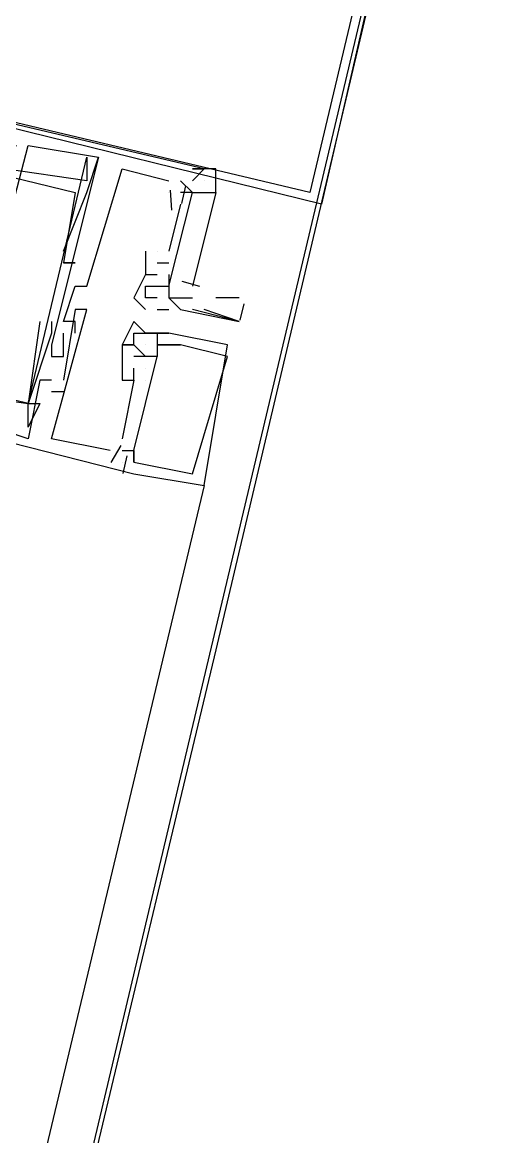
# Model space of a CAD drawing. Header units: feet. Extents: x -84 to 198, y -22 to 181.
# Drawn here: x 123.233 to 123.76, y 55.558 to 56.824 of the extents above; entities that cross this region are included whole.
import ezdxf

# ---------------------------------------------------------------- set-up
doc = ezdxf.new("R2010")
doc.units = ezdxf.units.FT
doc.layers.add('A-LINEA', color=7, linetype='CONTINUOUS')

msp = doc.modelspace()

# ---------------------------------------------------------------- linework, layer by layer
at = {"layer": 'A-LINEA'}
for p, q in [((123.16, 56.3778), (123.24, 56.6844)), ((123.16, 56.3778), (123.24, 56.6844)), ((123.16, 56.3778), (123.24, 56.6844)), ((123.24, 56.6844), (123.24, 56.6844)), ((123.24, 56.6844), (123.24, 56.6844)), ((123.24, 56.6844), (123.24, 56.6844)), ((123.3067, 56.6711), (123.3067, 56.6711)), ((123.3067, 56.6711), (123.3067, 56.6711)), ((123.3067, 56.6711), (123.3067, 56.6711)), ((123.32, 56.6711), (123.32, 56.6711)), ((123.32, 56.6711), (123.32, 56.6711)), ((123.32, 56.6711), (123.32, 56.6711)), ((123.32, 56.6711), (123.32, 56.6711)), ((123.32, 56.6711), (123.32, 56.6711)), ((123.32, 56.6711), (123.32, 56.6711)), ((123.3467, 56.6578), (123.3467, 56.6578)), ((123.3467, 56.6578), (123.3467, 56.6578)), ((123.3467, 56.6578), (123.3467, 56.6578)), ((123.44, 56.6578), (123.44, 56.6578)), ((123.44, 56.6578), (123.44, 56.6578)), ((123.44, 56.6578), (123.44, 56.6578)), ((123.3067, 56.6444), (123.3067, 56.6444)), ((123.3067, 56.6444), (123.3067, 56.6444)), ((123.3067, 56.6444), (123.3067, 56.6444)), ((123.4, 56.6444), (123.4, 56.6444)), ((123.4, 56.6444), (123.4, 56.6444)), ((123.4, 56.6444), (123.4, 56.6444)), ((123.4267, 56.6444), (123.4267, 56.6444)), ((123.4267, 56.6444), (123.4267, 56.6444)), ((123.4267, 56.6444), (123.4267, 56.6444)), ((123.4267, 56.6444), (123.4267, 56.6444)), ((123.4267, 56.6444), (123.4267, 56.6444)), ((123.4267, 56.6444), (123.4267, 56.6444)), ((123.44, 56.6444), (123.44, 56.6444)), ((123.44, 56.6444), (123.44, 56.6444)), ((123.44, 56.6444), (123.44, 56.6444)), ((123.44, 56.6444), (123.44, 56.6444)), ((123.44, 56.6444), (123.44, 56.6444)), ((123.44, 56.6444), (123.44, 56.6444)), ((123.2933, 56.6311), (123.2933, 56.6311)), ((123.2933, 56.6311), (123.2933, 56.6311)), ((123.2933, 56.6311), (123.2933, 56.6311)), ((123.3067, 56.6311), (123.3067, 56.6311)), ((123.3067, 56.6311), (123.3067, 56.6311)), ((123.3067, 56.6311), (123.3067, 56.6311)), ((123.4, 56.6311), (123.4, 56.6311)), ((123.4, 56.6311), (123.4, 56.6311)), ((123.4, 56.6311), (123.4, 56.6311)), ((123.4013, 56.6336), (123.4029, 56.6109)), ((123.4013, 56.6336), (123.4029, 56.6109)), ((123.4013, 56.6336), (123.4029, 56.6109)), ((123.4133, 56.6311), (123.4133, 56.6311)), ((123.4133, 56.6311), (123.4133, 56.6311)), ((123.4133, 56.6311), (123.4133, 56.6311)), ((123.4133, 56.6311), (123.4133, 56.6311)), ((123.4133, 56.6311), (123.4133, 56.6311)), ((123.4133, 56.6311), (123.4133, 56.6311)), ((123.419, 56.6384), (123.4143, 56.6184)), ((123.419, 56.6384), (123.4143, 56.6184)), ((123.419, 56.6384), (123.4143, 56.6184)), ((123.4267, 56.6311), (123.4267, 56.6311)), ((123.4267, 56.6311), (123.4267, 56.6311)), ((123.4267, 56.6311), (123.4267, 56.6311)), ((123.4133, 56.6178), (123.4, 56.5644)), ((123.4133, 56.6178), (123.4, 56.5644)), ((123.4133, 56.6178), (123.4, 56.5644)), ((123.4133, 56.6178), (123.4133, 56.6178)), ((123.4133, 56.6178), (123.4133, 56.6178)), ((123.4133, 56.6178), (123.4133, 56.6178)), ((123.28, 56.5644), (123.28, 56.5644)), ((123.28, 56.5644), (123.28, 56.5644)), ((123.28, 56.5644), (123.28, 56.5644)), ((123.3733, 56.5644), (123.3733, 56.5644)), ((123.3733, 56.5644), (123.3733, 56.5644)), ((123.3733, 56.5644), (123.3733, 56.5644)), ((123.3867, 56.5644), (123.3867, 56.5644)), ((123.3867, 56.5644), (123.3867, 56.5644)), ((123.3867, 56.5644), (123.3867, 56.5644)), ((123.3867, 56.5644), (123.3867, 56.5644)), ((123.3867, 56.5644), (123.3867, 56.5644)), ((123.3867, 56.5644), (123.3867, 56.5644)), ((123.4, 56.5644), (123.4, 56.5644)), ((123.4, 56.5644), (123.4, 56.5644)), ((123.4, 56.5644), (123.4, 56.5644)), ((123.28, 56.5511), (123.28, 56.5511)), ((123.28, 56.5511), (123.28, 56.5511)), ((123.28, 56.5511), (123.28, 56.5511)), ((123.28, 56.5511), (123.28, 56.5511)), ((123.28, 56.5511), (123.28, 56.5511)), ((123.28, 56.5511), (123.28, 56.5511)), ((123.2933, 56.5511), (123.2933, 56.5511)), ((123.2933, 56.5511), (123.2933, 56.5511)), ((123.2933, 56.5511), (123.2933, 56.5511)), ((123.3867, 56.5511), (123.4, 56.5511)), ((123.3867, 56.5511), (123.3867, 56.5511)), ((123.3867, 56.5511), (123.4, 56.5511)), ((123.3867, 56.5511), (123.3867, 56.5511)), ((123.3867, 56.5511), (123.4, 56.5511)), ((123.3867, 56.5511), (123.3867, 56.5511)), ((123.4, 56.5511), (123.4, 56.5511)), ((123.4, 56.5511), (123.4, 56.5511)), ((123.4, 56.5511), (123.4, 56.5511)), ((123.3733, 56.5378), (123.3733, 56.5378)), ((123.3733, 56.5378), (123.3733, 56.5378)), ((123.3733, 56.5378), (123.3733, 56.5378)), ((123.3733, 56.5378), (123.3733, 56.5378)), ((123.3867, 56.5378), (123.3867, 56.5378)), ((123.3867, 56.5378), (123.3867, 56.5378)), ((123.3867, 56.5378), (123.3867, 56.5378)), ((123.3867, 56.5378), (123.3867, 56.5378)), ((123.4, 56.5378), (123.4, 56.5378)), ((123.4, 56.5378), (123.4, 56.5378)), ((123.4, 56.5378), (123.4, 56.5378)), ((123.4148, 56.5301), (123.4347, 56.5245)), ((123.4148, 56.5301), (123.4347, 56.5245)), ((123.4148, 56.5301), (123.4347, 56.5245)), ((123.2933, 56.5244), (123.2933, 56.5244)), ((123.2933, 56.5244), (123.2933, 56.5244)), ((123.2933, 56.5244), (123.2933, 56.5244)), ((123.3067, 56.5244), (123.3067, 56.5244)), ((123.3067, 56.5244), (123.3067, 56.5244)), ((123.3067, 56.5244), (123.3067, 56.5244)), ((123.3733, 56.5244), (123.3733, 56.5244)), ((123.3733, 56.5244), (123.3733, 56.5244)), ((123.3733, 56.5244), (123.3733, 56.5244)), ((123.3867, 56.5244), (123.3867, 56.5244)), ((123.3867, 56.5244), (123.3867, 56.5244)), ((123.4, 56.5244), (123.4, 56.5244)), ((123.4, 56.5244), (123.4, 56.5244)), ((123.4, 56.5244), (123.4, 56.5244)), ((123.4, 56.5244), (123.4, 56.5244)), ((123.4, 56.5244), (123.4, 56.5244)), ((123.36, 56.5111), (123.36, 56.5111)), ((123.3733, 56.5111), (123.3733, 56.5111)), ((123.3867, 56.5111), (123.3867, 56.5111)), ((123.4, 56.5111), (123.4, 56.5111)), ((123.4, 56.5111), (123.4, 56.5111)), ((123.4, 56.5111), (123.4, 56.5111)), ((123.4267, 56.5111), (123.4267, 56.5111)), ((123.48, 56.5111), (123.4533, 56.5111)), ((123.485, 56.5043), (123.4807, 56.486)), ((123.2933, 56.4978), (123.2933, 56.4978)), ((123.2933, 56.4978), (123.2933, 56.4978)), ((123.2933, 56.4978), (123.2933, 56.4978)), ((123.3067, 56.4978), (123.3067, 56.4978)), ((123.3067, 56.4978), (123.3067, 56.4978)), ((123.3067, 56.4978), (123.3067, 56.4978)), ((123.3733, 56.4978), (123.3733, 56.4978)), ((123.3867, 56.4978), (123.4, 56.4978)), ((123.3867, 56.4978), (123.3867, 56.4978)), ((123.4, 56.4978), (123.4, 56.4978)), ((123.4133, 56.4978), (123.4133, 56.4978)), ((123.4267, 56.4978), (123.4267, 56.4978)), ((123.2533, 56.4844), (123.2533, 56.4844)), ((123.2533, 56.4844), (123.2533, 56.4844)), ((123.2533, 56.4844), (123.2533, 56.4844)), ((123.2667, 56.4844), (123.2667, 56.4844)), ((123.2667, 56.4844), (123.2667, 56.4844)), ((123.2667, 56.4844), (123.2667, 56.4844)), ((123.28, 56.4844), (123.28, 56.4844)), ((123.28, 56.4844), (123.28, 56.4844)), ((123.28, 56.4844), (123.28, 56.4844)), ((123.2933, 56.4844), (123.2933, 56.4844)), ((123.2933, 56.4844), (123.2933, 56.4844)), ((123.2933, 56.4844), (123.2933, 56.4844)), ((123.36, 56.4844), (123.36, 56.4844)), ((123.36, 56.4844), (123.36, 56.4844)), ((123.36, 56.4844), (123.36, 56.4844)), ((123.48, 56.4844), (123.48, 56.4844)), ((123.2667, 56.4711), (123.2667, 56.4711)), ((123.2667, 56.4711), (123.2667, 56.4711)), ((123.2667, 56.4711), (123.2667, 56.4711)), ((123.28, 56.4444), (123.28, 56.4711)), ((123.28, 56.4711), (123.28, 56.4711)), ((123.28, 56.4444), (123.28, 56.4711)), ((123.28, 56.4711), (123.28, 56.4711)), ((123.28, 56.4444), (123.28, 56.4711)), ((123.28, 56.4711), (123.28, 56.4711)), ((123.2933, 56.4711), (123.2933, 56.4711)), ((123.2933, 56.4711), (123.2933, 56.4711)), ((123.2933, 56.4711), (123.2933, 56.4711)), ((123.36, 56.4711), (123.36, 56.4711)), ((123.36, 56.4711), (123.36, 56.4711)), ((123.36, 56.4711), (123.36, 56.4711)), ((123.3733, 56.4711), (123.3733, 56.4711)), ((123.3733, 56.4711), (123.3733, 56.4711)), ((123.3733, 56.4711), (123.3733, 56.4711)), ((123.3867, 56.4711), (123.3867, 56.4711)), ((123.3867, 56.4711), (123.3867, 56.4711)), ((123.3867, 56.4711), (123.3867, 56.4711)), ((123.3867, 56.4711), (123.3867, 56.4711)), ((123.3867, 56.4711), (123.3867, 56.4711)), ((123.3867, 56.4711), (123.3867, 56.4711)), ((123.4, 56.4711), (123.4, 56.4711)), ((123.4, 56.4711), (123.4, 56.4711)), ((123.4, 56.4711), (123.4, 56.4711)), ((123.4, 56.4711), (123.4, 56.4711)), ((123.4, 56.4711), (123.4, 56.4711)), ((123.4, 56.4711), (123.4, 56.4711)), ((123.2667, 56.4578), (123.2667, 56.4578)), ((123.2667, 56.4578), (123.2667, 56.4578)), ((123.2667, 56.4578), (123.2667, 56.4578)), ((123.2667, 56.4578), (123.2667, 56.4578)), ((123.2667, 56.4578), (123.2667, 56.4578)), ((123.2667, 56.4578), (123.2667, 56.4578)), ((123.28, 56.4578), (123.28, 56.4578)), ((123.28, 56.4578), (123.28, 56.4578)), ((123.28, 56.4578), (123.28, 56.4578)), ((123.36, 56.4578), (123.3467, 56.4578)), ((123.3467, 56.4578), (123.3467, 56.4578)), ((123.3467, 56.4578), (123.3467, 56.4578)), ((123.36, 56.4578), (123.3467, 56.4578)), ((123.3467, 56.4578), (123.3467, 56.4578)), ((123.3467, 56.4578), (123.3467, 56.4578)), ((123.36, 56.4578), (123.3467, 56.4578)), ((123.3467, 56.4578), (123.3467, 56.4578)), ((123.3467, 56.4578), (123.3467, 56.4578)), ((123.36, 56.4578), (123.36, 56.4578)), ((123.36, 56.4578), (123.36, 56.4578)), ((123.36, 56.4578), (123.36, 56.4578)), ((123.36, 56.4578), (123.36, 56.4578)), ((123.36, 56.4578), (123.36, 56.4578)), ((123.36, 56.4578), (123.36, 56.4578)), ((123.36, 56.4578), (123.36, 56.4578)), ((123.36, 56.4578), (123.36, 56.4578)), ((123.36, 56.4578), (123.36, 56.4578)), ((123.3733, 56.4578), (123.3733, 56.4578)), ((123.3733, 56.4578), (123.3733, 56.4578)), ((123.3733, 56.4578), (123.3733, 56.4578)), ((123.3867, 56.4578), (123.3867, 56.4578)), ((123.3867, 56.4578), (123.3867, 56.4578)), ((123.3867, 56.4578), (123.3867, 56.4578)), ((123.3867, 56.4578), (123.3867, 56.4578)), ((123.3867, 56.4578), (123.3867, 56.4578)), ((123.3867, 56.4578), (123.3867, 56.4578)), ((123.4, 56.4578), (123.4, 56.4578)), ((123.4, 56.4578), (123.4, 56.4578)), ((123.4, 56.4578), (123.4, 56.4578)), ((123.4133, 56.4578), (123.4133, 56.4578)), ((123.4133, 56.4578), (123.4133, 56.4578)), ((123.4133, 56.4578), (123.4133, 56.4578)), ((123.4133, 56.4578), (123.4133, 56.4578)), ((123.4133, 56.4578), (123.4133, 56.4578)), ((123.4133, 56.4578), (123.4133, 56.4578)), ((123.4667, 56.4578), (123.4667, 56.4578)), ((123.4667, 56.4578), (123.4667, 56.4578)), ((123.4667, 56.4578), (123.4667, 56.4578)), ((123.2667, 56.4444), (123.2667, 56.4444)), ((123.2667, 56.4444), (123.2667, 56.4444)), ((123.2667, 56.4444), (123.2667, 56.4444)), ((123.2667, 56.4444), (123.2667, 56.4444)), ((123.2667, 56.4444), (123.2667, 56.4444)), ((123.2667, 56.4444), (123.2667, 56.4444)), ((123.28, 56.4444), (123.28, 56.4444)), ((123.28, 56.4444), (123.28, 56.4444)), ((123.28, 56.4444), (123.28, 56.4444)), ((123.28, 56.4444), (123.28, 56.4444)), ((123.28, 56.4444), (123.28, 56.4444)), ((123.28, 56.4444), (123.28, 56.4444)), ((123.3467, 56.4444), (123.3467, 56.4444)), ((123.3467, 56.4444), (123.3467, 56.4444)), ((123.3467, 56.4444), (123.3467, 56.4444)), ((123.36, 56.4444), (123.36, 56.4444)), ((123.36, 56.4444), (123.36, 56.4444)), ((123.36, 56.4444), (123.36, 56.4444)), ((123.36, 56.4444), (123.36, 56.4444)), ((123.36, 56.4444), (123.36, 56.4444)), ((123.36, 56.4444), (123.36, 56.4444)), ((123.36, 56.4444), (123.36, 56.4444)), ((123.36, 56.4444), (123.36, 56.4444)), ((123.36, 56.4444), (123.36, 56.4444)), ((123.3733, 56.4444), (123.3733, 56.4444)), ((123.3733, 56.4444), (123.3733, 56.4444)), ((123.3733, 56.4444), (123.3733, 56.4444)), ((123.3733, 56.4444), (123.3733, 56.4444)), ((123.3733, 56.4444), (123.3733, 56.4444)), ((123.3733, 56.4444), (123.3733, 56.4444)), ((123.3733, 56.4444), (123.3733, 56.4444)), ((123.3733, 56.4444), (123.3733, 56.4444)), ((123.3733, 56.4444), (123.3733, 56.4444)), ((123.3867, 56.4444), (123.3867, 56.4444)), ((123.3867, 56.4444), (123.3867, 56.4444)), ((123.3867, 56.4444), (123.3867, 56.4444)), ((123.3867, 56.4444), (123.3867, 56.4444)), ((123.3867, 56.4444), (123.3867, 56.4444)), ((123.3867, 56.4444), (123.3867, 56.4444)), ((123.3867, 56.4444), (123.3867, 56.4444)), ((123.3867, 56.4444), (123.3867, 56.4444)), ((123.3867, 56.4444), (123.3867, 56.4444)), ((123.4667, 56.4444), (123.4667, 56.4444)), ((123.4667, 56.4444), (123.4667, 56.4444)), ((123.4667, 56.4444), (123.4667, 56.4444)), ((123.36, 56.4178), (123.36, 56.4311)), ((123.36, 56.4311), (123.36, 56.4311)), ((123.36, 56.4178), (123.36, 56.4311)), ((123.36, 56.4311), (123.36, 56.4311)), ((123.36, 56.4178), (123.36, 56.4311)), ((123.36, 56.4311), (123.36, 56.4311)), ((123.3733, 56.4311), (123.3733, 56.4311)), ((123.3733, 56.4311), (123.3733, 56.4311)), ((123.3733, 56.4311), (123.3733, 56.4311)), ((123.3733, 56.4311), (123.3733, 56.4311)), ((123.3733, 56.4311), (123.3733, 56.4311)), ((123.3733, 56.4311), (123.3733, 56.4311)), ((123.2533, 56.4178), (123.2533, 56.4178)), ((123.2533, 56.4178), (123.2533, 56.4178)), ((123.2533, 56.4178), (123.2533, 56.4178)), ((123.2667, 56.4178), (123.2667, 56.4178)), ((123.2667, 56.4178), (123.2667, 56.4178)), ((123.2667, 56.4178), (123.2667, 56.4178)), ((123.28, 56.4178), (123.28, 56.4178)), ((123.28, 56.4178), (123.28, 56.4178)), ((123.28, 56.4178), (123.28, 56.4178)), ((123.3467, 56.4178), (123.3467, 56.4178)), ((123.3467, 56.4178), (123.3467, 56.4178)), ((123.3467, 56.4178), (123.3467, 56.4178)), ((123.36, 56.4178), (123.36, 56.4178)), ((123.36, 56.4178), (123.36, 56.4178)), ((123.36, 56.4178), (123.36, 56.4178)), ((123.36, 56.4178), (123.36, 56.4178)), ((123.36, 56.4178), (123.36, 56.4178)), ((123.36, 56.4178), (123.36, 56.4178)), ((123.3733, 56.4178), (123.3733, 56.4178)), ((123.3733, 56.4178), (123.3733, 56.4178)), ((123.3733, 56.4178), (123.3733, 56.4178)), ((123.3733, 56.4178), (123.3733, 56.4178)), ((123.3733, 56.4178), (123.3733, 56.4178)), ((123.3733, 56.4178), (123.3733, 56.4178)), ((123.28, 56.4044), (123.2667, 56.4044)), ((123.2667, 56.4044), (123.2667, 56.4044)), ((123.28, 56.4044), (123.2667, 56.4044)), ((123.2667, 56.4044), (123.2667, 56.4044)), ((123.28, 56.4044), (123.2667, 56.4044)), ((123.2667, 56.4044), (123.2667, 56.4044)), ((123.28, 56.4044), (123.28, 56.4044)), ((123.28, 56.4044), (123.28, 56.4044)), ((123.28, 56.4044), (123.28, 56.4044)), ((123.24, 56.3911), (123.24, 56.3911)), ((123.24, 56.3911), (123.24, 56.3911)), ((123.24, 56.3911), (123.24, 56.3911)), ((123.24, 56.3911), (123.24, 56.3911)), ((123.24, 56.3911), (123.24, 56.3911)), ((123.24, 56.3911), (123.24, 56.3911)), ((123.24, 56.3911), (123.24, 56.3911)), ((123.24, 56.3911), (123.24, 56.3911)), ((123.24, 56.3911), (123.24, 56.3911)), ((123.2533, 56.3911), (123.2533, 56.3911)), ((123.2533, 56.3911), (123.2533, 56.3911)), ((123.2533, 56.3911), (123.2533, 56.3911)), ((123.24, 56.3644), (123.24, 56.3644)), ((123.24, 56.3644), (123.24, 56.3644)), ((123.24, 56.3644), (123.24, 56.3644)), ((123.24, 56.3511), (123.24, 56.3511)), ((123.24, 56.3511), (123.24, 56.3511)), ((123.24, 56.3511), (123.24, 56.3511)), ((123.24, 56.3511), (123.24, 56.3511)), ((123.24, 56.3511), (123.24, 56.3511)), ((123.24, 56.3511), (123.24, 56.3511)), ((123.2667, 56.3511), (123.2667, 56.3511)), ((123.2667, 56.3511), (123.2667, 56.3511)), ((123.2667, 56.3511), (123.2667, 56.3511)), ((123.3467, 56.3511), (123.3467, 56.3511)), ((123.3467, 56.3511), (123.3467, 56.3511)), ((123.3467, 56.3511), (123.3467, 56.3511)), ((123.3333, 56.3378), (123.3333, 56.3378)), ((123.3333, 56.3378), (123.3333, 56.3378)), ((123.3333, 56.3378), (123.3333, 56.3378)), ((123.3455, 56.3435), (123.3339, 56.324)), ((123.3455, 56.3435), (123.3339, 56.324)), ((123.3455, 56.3435), (123.3339, 56.324)), ((123.3467, 56.3378), (123.3467, 56.3378)), ((123.3467, 56.3378), (123.3467, 56.3378)), ((123.3467, 56.3378), (123.3467, 56.3378)), ((123.36, 56.3378), (123.36, 56.3378)), ((123.36, 56.3378), (123.36, 56.3378)), ((123.36, 56.3378), (123.36, 56.3378)), ((123.36, 56.3378), (123.36, 56.3378)), ((123.36, 56.3378), (123.36, 56.3378)), ((123.36, 56.3378), (123.36, 56.3378)), ((123.3467, 56.3244), (123.3467, 56.3244)), ((123.3467, 56.3244), (123.3467, 56.3244)), ((123.3467, 56.3244), (123.3467, 56.3244)), ((123.3467, 56.3244), (123.3467, 56.3244)), ((123.3467, 56.3244), (123.3467, 56.3244)), ((123.3467, 56.3244), (123.3467, 56.3244)), ((123.3523, 56.3317), (123.3476, 56.3117)), ((123.3523, 56.3317), (123.3476, 56.3117)), ((123.3523, 56.3317), (123.3476, 56.3117)), ((123.36, 56.3244), (123.36, 56.3244)), ((123.36, 56.3244), (123.36, 56.3244)), ((123.36, 56.3244), (123.36, 56.3244)), ((123.36, 56.3244), (123.36, 56.3244)), ((123.36, 56.3244), (123.36, 56.3244)), ((123.36, 56.3244), (123.36, 56.3244)), ((123.36, 56.3244), (123.36, 56.3244)), ((123.36, 56.3244), (123.36, 56.3244)), ((123.36, 56.3244), (123.36, 56.3244)), ((123.36, 56.3244), (123.36, 56.3244)), ((123.36, 56.3244), (123.36, 56.3244)), ((123.36, 56.3244), (123.36, 56.3244)), ((123.36, 56.3111), (123.36, 56.3111)), ((123.36, 56.3111), (123.36, 56.3111)), ((123.36, 56.3111), (123.36, 56.3111)), ((123.36, 56.3111), (123.36, 56.3111)), ((123.36, 56.3111), (123.36, 56.3111)), ((123.36, 56.3111), (123.36, 56.3111)), ((123.4267, 56.3111), (123.4267, 56.3111)), ((123.4267, 56.3111), (123.4267, 56.3111)), ((123.4267, 56.3111), (123.4267, 56.3111)), ((123.44, 56.2978), (121.68, 48.9244)), ((123.44, 56.2978), (123.44, 56.2978)), ((123.44, 56.2978), (123.44, 56.2978)), ((123.44, 56.2978), (123.44, 56.2978))]:
    msp.add_line(p, q, dxfattribs=at)
for points in [[(117, 59.0311), (123.76, 57.4311), (119.84, 40.8844)], [(122.9467, 57.6178), (123.76, 57.4311), (123.5733, 56.6178), (122.76, 56.8178), (122.9467, 57.6178)], [(122.96, 57.6044), (123.7467, 57.4178), (123.56, 56.6311), (122.7733, 56.8178), (122.96, 57.6044)], [(123.7333, 57.2978), (123.4533, 56.1111), (123.1733, 54.9378), (122.8933, 53.7911), (122.6267, 52.6711), (122.3733, 51.5644), (122.12, 50.4844), (121.8667, 49.4311), (121.6267, 48.3911), (121.3867, 47.3778), (121.1467, 46.3778), (120.92, 45.4178), (120.6933, 44.4578), (120.4667, 43.5378), (120.2533, 42.6311), (120.0533, 41.7511), (119.84, 40.8844)], [(123.44, 56.6578), (122.76, 56.8178), (122.72, 56.6578), (122.7467, 56.6578), (122.72, 56.5778), (122.7467, 56.5644), (122.7467, 56.5778), (122.7333, 56.5778)], [(123.44, 56.6578), (122.76, 56.8178), (122.72, 56.6578), (122.7467, 56.6578), (122.72, 56.5778), (122.7467, 56.5644), (122.7467, 56.5778), (122.7333, 56.5778)], [(123.44, 56.6578), (122.76, 56.8178), (122.72, 56.6578), (122.7467, 56.6578), (122.72, 56.5778), (122.7467, 56.5644), (122.7467, 56.5778), (122.7333, 56.5778)], [(122.7733, 56.6711), (122.8, 56.7511), (123.2933, 56.6311), (123.28, 56.5511), (123.28, 56.5511), (123.2933, 56.5511), (123.28, 56.5511)], [(122.7733, 56.6711), (122.8, 56.7511), (123.2933, 56.6311), (123.28, 56.5511), (123.28, 56.5511), (123.2933, 56.5511), (123.28, 56.5511)], [(122.7733, 56.6711), (122.8, 56.7511), (123.2933, 56.6311), (123.28, 56.5511), (123.28, 56.5511), (123.2933, 56.5511), (123.28, 56.5511)], [(123.3067, 56.6711), (123.3067, 56.6444), (123.2133, 56.6578), (123.2133, 56.6711), (123.2267, 56.6844)], [(123.3067, 56.6711), (123.3067, 56.6444), (123.2133, 56.6578), (123.2133, 56.6711), (123.2267, 56.6844)], [(123.3067, 56.6711), (123.3067, 56.6444), (123.2133, 56.6578), (123.2133, 56.6711), (123.2267, 56.6844)], [(123.24, 56.6844), (123.32, 56.6711), (123.2667, 56.4578), (123.2667, 56.4444), (123.28, 56.4444), (123.28, 56.4578)], [(123.24, 56.6844), (123.32, 56.6711), (123.2667, 56.4578), (123.2667, 56.4444), (123.28, 56.4444), (123.28, 56.4578)], [(123.24, 56.6844), (123.32, 56.6711), (123.2667, 56.4578), (123.2667, 56.4444), (123.28, 56.4444), (123.28, 56.4578)], [(123.2667, 56.4844), (123.2667, 56.4844), (123.2667, 56.4711), (123.24, 56.3911), (123.2533, 56.3911), (123.24, 56.3644), (123.24, 56.3911), (123.3067, 56.6711)], [(123.2667, 56.4844), (123.2667, 56.4844), (123.2667, 56.4711), (123.24, 56.3911), (123.2533, 56.3911), (123.24, 56.3644), (123.24, 56.3911), (123.3067, 56.6711)], [(123.2667, 56.4844), (123.2667, 56.4844), (123.2667, 56.4711), (123.24, 56.3911), (123.2533, 56.3911), (123.24, 56.3644), (123.24, 56.3911), (123.3067, 56.6711)], [(123.28, 56.5644), (123.3067, 56.6311), (123.32, 56.6711)], [(123.28, 56.5644), (123.3067, 56.6311), (123.32, 56.6711)], [(123.28, 56.5644), (123.3067, 56.6311), (123.32, 56.6711)], [(123.2933, 56.4711), (123.2933, 56.4844), (123.28, 56.4844), (123.2933, 56.5244), (123.3067, 56.5244), (123.3467, 56.6578), (123.4, 56.6444)], [(123.2933, 56.4711), (123.2933, 56.4844), (123.28, 56.4844), (123.2933, 56.5244), (123.3067, 56.5244), (123.3467, 56.6578), (123.4, 56.6444)], [(123.2933, 56.4711), (123.2933, 56.4844), (123.28, 56.4844), (123.2933, 56.5244), (123.3067, 56.5244), (123.3467, 56.6578), (123.4, 56.6444)], [(123.4133, 56.6444), (123.4267, 56.6311), (123.4533, 56.6311), (123.4533, 56.6578), (123.4267, 56.6578), (123.44, 56.6578), (123.4267, 56.6444)], [(122.72, 56.6044), (122.72, 56.5911), (122.72, 56.6311), (122.7333, 56.6178), (122.7333, 56.6311), (122.72, 56.6311), (122.68, 56.4844), (123.36, 56.3111)], [(122.72, 56.6044), (122.72, 56.5911), (122.72, 56.6311), (122.7333, 56.6178), (122.7333, 56.6311), (122.72, 56.6311), (122.68, 56.4844), (123.36, 56.3111)], [(122.72, 56.6044), (122.72, 56.5911), (122.72, 56.6311), (122.7333, 56.6178), (122.7333, 56.6311), (122.72, 56.6311), (122.68, 56.4844), (123.36, 56.3111)], [(123.4, 56.5244), (123.4267, 56.6311), (123.4533, 56.6311), (123.4267, 56.5244)], [(123.4, 56.5378), (123.4, 56.5244), (123.4267, 56.6311), (123.4133, 56.6311)], [(123.4, 56.5244), (123.4267, 56.6311), (123.4533, 56.6311), (123.4267, 56.5244)], [(123.4, 56.5378), (123.4, 56.5244), (123.4267, 56.6311), (123.4133, 56.6311)], [(123.4, 56.5244), (123.4267, 56.6311), (123.4533, 56.6311), (123.4267, 56.5244)], [(123.4, 56.5378), (123.4, 56.5244), (123.4267, 56.6311), (123.4133, 56.6311)], [(123.2533, 56.4844), (123.24, 56.3911), (122.7467, 56.5111), (122.76, 56.6044), (122.7467, 56.5911), (122.7333, 56.4978), (122.7067, 56.4978), (122.7067, 56.4844), (122.7067, 56.4978), (122.7333, 56.4844), (122.7333, 56.5111), (123.1467, 56.4044), (123.1333, 56.3911), (123.1467, 56.3911), (123.1467, 56.4044), (123.24, 56.3911)], [(123.2533, 56.4844), (123.24, 56.3911), (122.7467, 56.5111), (122.76, 56.6044), (122.7467, 56.5911), (122.7333, 56.4978), (122.7067, 56.4978), (122.7067, 56.4844), (122.7067, 56.4978), (122.7333, 56.4844), (122.7333, 56.5111), (123.1467, 56.4044), (123.1333, 56.3911), (123.1467, 56.3911), (123.1467, 56.4044), (123.24, 56.3911)], [(123.2533, 56.4844), (123.24, 56.3911), (122.7467, 56.5111), (122.76, 56.6044), (122.7467, 56.5911), (122.7333, 56.4978), (122.7067, 56.4978), (122.7067, 56.4844), (122.7067, 56.4978), (122.7333, 56.4844), (122.7333, 56.5111), (123.1467, 56.4044), (123.1333, 56.3911), (123.1467, 56.3911), (123.1467, 56.4044), (123.24, 56.3911)], [(123.3733, 56.5644), (123.3733, 56.5378), (123.3867, 56.5378)], [(123.3733, 56.5644), (123.3733, 56.5378), (123.3867, 56.5378)], [(123.3733, 56.5644), (123.3733, 56.5378), (123.3867, 56.5378)], [(123.3733, 56.5378), (123.36, 56.5111), (123.3733, 56.4978)], [(123.3733, 56.5378), (123.3733, 56.5378), (123.3733, 56.5378), (123.3733, 56.5378), (123.3733, 56.5378), (123.3733, 56.5378)], [(123.3867, 56.5111), (123.3733, 56.5111), (123.3733, 56.5244), (123.4, 56.5244), (123.4, 56.5111), (123.4267, 56.5111)], [(123.4, 56.5244), (123.4, 56.5244), (123.4, 56.5244), (123.4, 56.5111), (123.4, 56.5111)], [(123.4, 56.5111), (123.4133, 56.4978), (123.48, 56.4844), (123.48, 56.4844), (123.4267, 56.4978), (123.4267, 56.4978), (123.4267, 56.4978), (123.4267, 56.4978)], [(123.3333, 56.3378), (123.2667, 56.3511), (123.3067, 56.4978), (123.2933, 56.4978), (123.28, 56.4178)], [(123.3333, 56.3378), (123.2667, 56.3511), (123.3067, 56.4978), (123.2933, 56.4978), (123.28, 56.4178)], [(123.3333, 56.3378), (123.2667, 56.3511), (123.3067, 56.4978), (123.2933, 56.4978), (123.28, 56.4178)], [(123.48, 56.4844), (123.44, 56.4978), (123.44, 56.4978)], [(123.3867, 56.4711), (123.4, 56.4711), (123.3733, 56.4711), (123.36, 56.4844), (123.3467, 56.4578), (123.36, 56.4578)], [(123.3867, 56.4711), (123.4, 56.4711), (123.3733, 56.4711), (123.36, 56.4844), (123.3467, 56.4578), (123.36, 56.4578)], [(123.3867, 56.4711), (123.4, 56.4711), (123.3733, 56.4711), (123.36, 56.4844), (123.3467, 56.4578), (123.36, 56.4578)], [(123.3733, 56.4444), (123.36, 56.4578), (123.36, 56.4711), (123.3867, 56.4711), (123.3867, 56.4444)], [(123.36, 56.3111), (123.44, 56.2978), (123.44, 56.2978), (123.4667, 56.4578), (123.4, 56.4711)], [(123.3733, 56.4444), (123.36, 56.4578), (123.36, 56.4711), (123.3867, 56.4711), (123.3867, 56.4444)], [(123.36, 56.3111), (123.44, 56.2978), (123.44, 56.2978), (123.4667, 56.4578), (123.4, 56.4711)], [(123.3733, 56.4444), (123.36, 56.4578), (123.36, 56.4711), (123.3867, 56.4711), (123.3867, 56.4444)], [(123.36, 56.3111), (123.44, 56.2978), (123.44, 56.2978), (123.4667, 56.4578), (123.4, 56.4711)], [(123.3467, 56.4578), (123.3467, 56.4178), (123.36, 56.4178), (123.3467, 56.3511)], [(123.3467, 56.4578), (123.3467, 56.4178), (123.36, 56.4178), (123.3467, 56.3511)], [(123.3467, 56.4578), (123.3467, 56.4178), (123.36, 56.4178), (123.3467, 56.3511)], [(123.36, 56.3244), (123.36, 56.3378), (123.36, 56.3244), (123.4267, 56.3111), (123.4267, 56.3111), (123.4667, 56.4444), (123.4667, 56.4444), (123.4133, 56.4578), (123.4133, 56.4578), (123.4133, 56.4578), (123.4133, 56.4578), (123.3867, 56.4578), (123.3867, 56.4578)], [(123.3867, 56.4578), (123.3867, 56.4444), (123.3733, 56.4444), (123.3733, 56.4444), (123.36, 56.4444), (123.36, 56.4444), (123.36, 56.4444), (123.36, 56.4444)], [(123.36, 56.3244), (123.36, 56.3378), (123.36, 56.3244), (123.4267, 56.3111), (123.4267, 56.3111), (123.4667, 56.4444), (123.4667, 56.4444), (123.4133, 56.4578), (123.4133, 56.4578), (123.4133, 56.4578), (123.4133, 56.4578), (123.3867, 56.4578), (123.3867, 56.4578)], [(123.3867, 56.4578), (123.3867, 56.4444), (123.3733, 56.4444), (123.3733, 56.4444), (123.36, 56.4444), (123.36, 56.4444), (123.36, 56.4444), (123.36, 56.4444)], [(123.36, 56.3244), (123.36, 56.3378), (123.36, 56.3244), (123.4267, 56.3111), (123.4267, 56.3111), (123.4667, 56.4444), (123.4667, 56.4444), (123.4133, 56.4578), (123.4133, 56.4578), (123.4133, 56.4578), (123.4133, 56.4578), (123.3867, 56.4578), (123.3867, 56.4578)], [(123.3867, 56.4578), (123.3867, 56.4444), (123.3733, 56.4444), (123.3733, 56.4444), (123.36, 56.4444), (123.36, 56.4444), (123.36, 56.4444), (123.36, 56.4444)], [(123.3867, 56.4578), (123.4, 56.4578), (123.4133, 56.4578)], [(123.3867, 56.4578), (123.4, 56.4578), (123.4133, 56.4578)], [(123.3867, 56.4578), (123.4, 56.4578), (123.4133, 56.4578)], [(123.3467, 56.3378), (123.36, 56.3378), (123.3867, 56.4444), (123.3733, 56.4444)], [(123.3467, 56.3378), (123.36, 56.3378), (123.3867, 56.4444), (123.3733, 56.4444)], [(123.3467, 56.3378), (123.36, 56.3378), (123.3867, 56.4444), (123.3733, 56.4444)], [(123.2667, 56.4178), (123.2533, 56.4178), (123.24, 56.3511), (123.16, 56.3778), (123.16, 56.4044), (123.1467, 56.4044)], [(123.2667, 56.4178), (123.2533, 56.4178), (123.24, 56.3511), (123.16, 56.3778), (123.16, 56.4044), (123.1467, 56.4044)], [(123.2667, 56.4178), (123.2533, 56.4178), (123.24, 56.3511), (123.16, 56.3778), (123.16, 56.4044), (123.1467, 56.4044)]]:
    msp.add_lwpolyline(points, dxfattribs=at)

doc.saveas('drawing.dxf')
